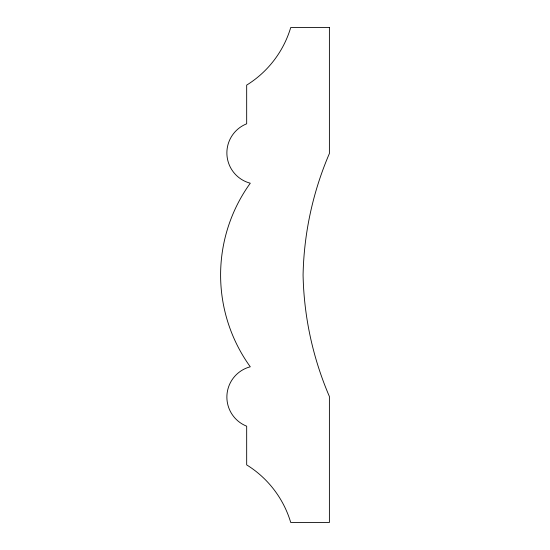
<?xml version="1.0" encoding="UTF-8"?>
<svg xmlns="http://www.w3.org/2000/svg" width="550" height="550" viewBox="0 0 550 550"><rect width="100%" height="100%" fill="white"/><g stroke="black" fill="none" stroke-linecap="round" stroke-linejoin="round"><path stroke-width="0.82" d="M329.395 27.5L290.737 27.5A101.984 101.984 0 0 1 246.675 85.106L246.675 123.805A31.302 31.302 0 0 0 250.278 183.205A156.826 156.826 0 0 0 250.278 366.795A31.302 31.302 0 0 0 246.675 426.195L246.675 464.894A101.984 101.984 0 0 1 290.737 522.5L329.395 522.5L329.395 396.495A324.129 324.129 0 0 1 303.077 275A324.129 324.129 0 0 1 329.395 153.505L329.395 27.5"/></g></svg>
